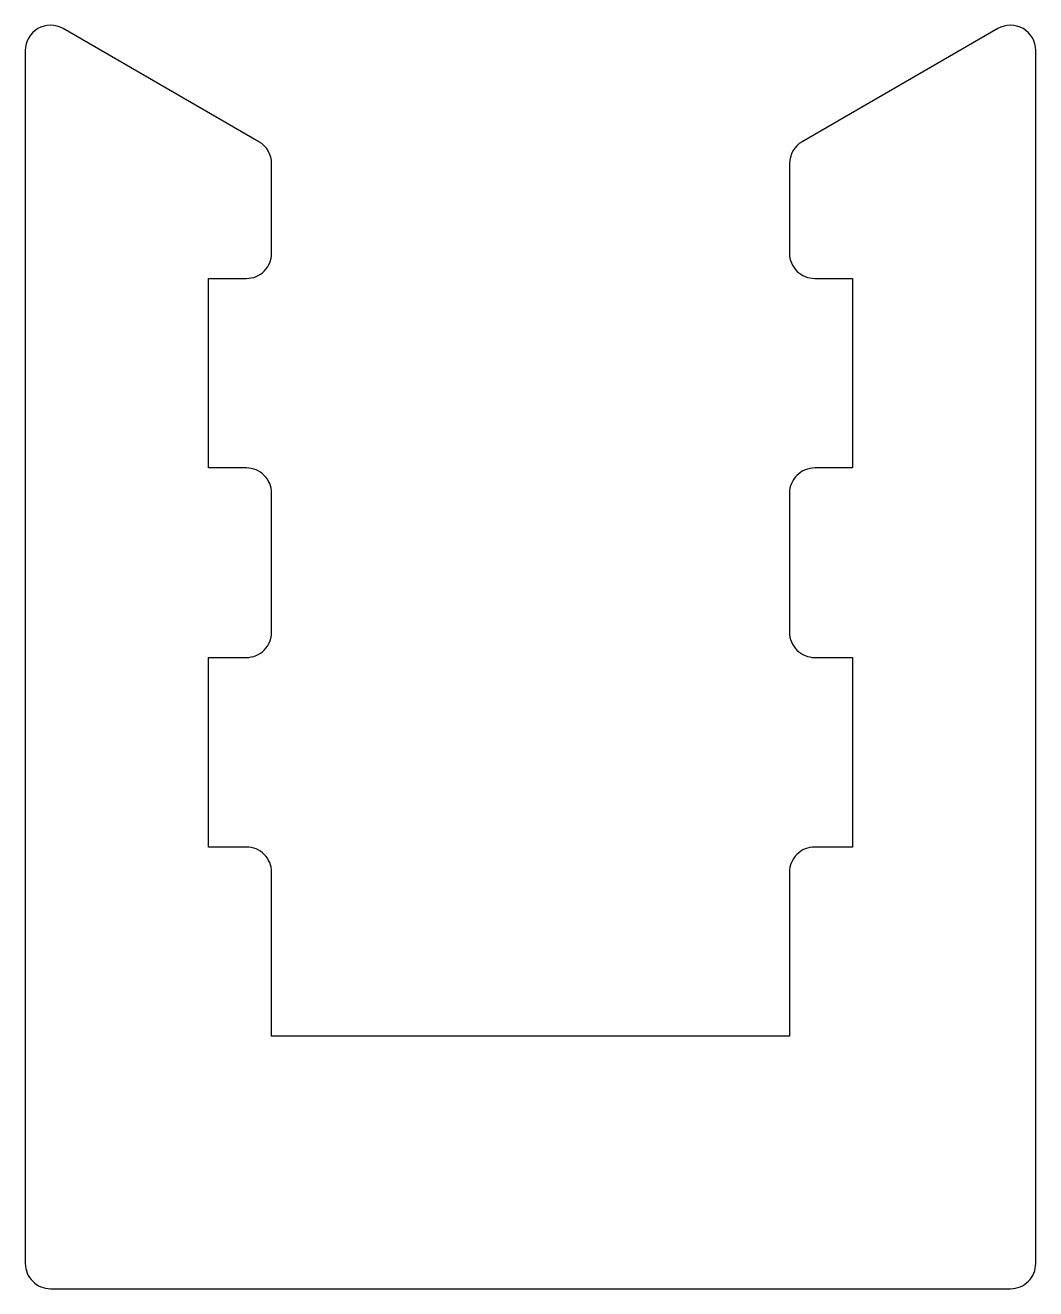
# Model space of a CAD drawing. Extents: x 947 to 955, y -4.7 to 5.3.
import ezdxf

# ---------------------------------------------------------------- set-up
doc = ezdxf.new("R2010")
doc.units = 0
doc.header["$LTSCALE"] = 15
doc.layers.get('0').update_dxf_attribs({"linetype": 'CONTINUOUS'})

msp = doc.modelspace()

# ---------------------------------------------------------------- linework, layer by layer
at = {"ltscale": 0.05}
msp.add_lwpolyline([(953.236, -1.187, 0.414214), (953.036, -1.387), (953.036, -2.683), (948.936, -2.683), (948.936, -1.387, 0.414214), (948.736, -1.187), (948.436, -1.187), (948.436, 0.313), (948.736, 0.313, 0.414214), (948.936, 0.513), (948.936, 1.613, 0.414214), (948.736, 1.813), (948.436, 1.813), (948.436, 3.313), (948.736, 3.313, 0.414214), (948.936, 3.513), (948.936, 4.222, 0.267949), (948.836, 4.395), (947.286, 5.29, 0.57735), (946.986, 5.117), (946.986, -4.483, 0.414214), (947.186, -4.683), (954.786, -4.683, 0.414214), (954.986, -4.483), (954.986, 5.117, 0.57735), (954.686, 5.29), (953.136, 4.395, 0.267949), (953.036, 4.222), (953.036, 3.513, 0.414214), (953.236, 3.313), (953.536, 3.313), (953.536, 1.813), (953.236, 1.813, 0.414214), (953.036, 1.613), (953.036, 0.513, 0.414214), (953.236, 0.313), (953.536, 0.313), (953.536, -1.187)], format="xyb", close=True, dxfattribs=at)

doc.saveas('drawing.dxf')
